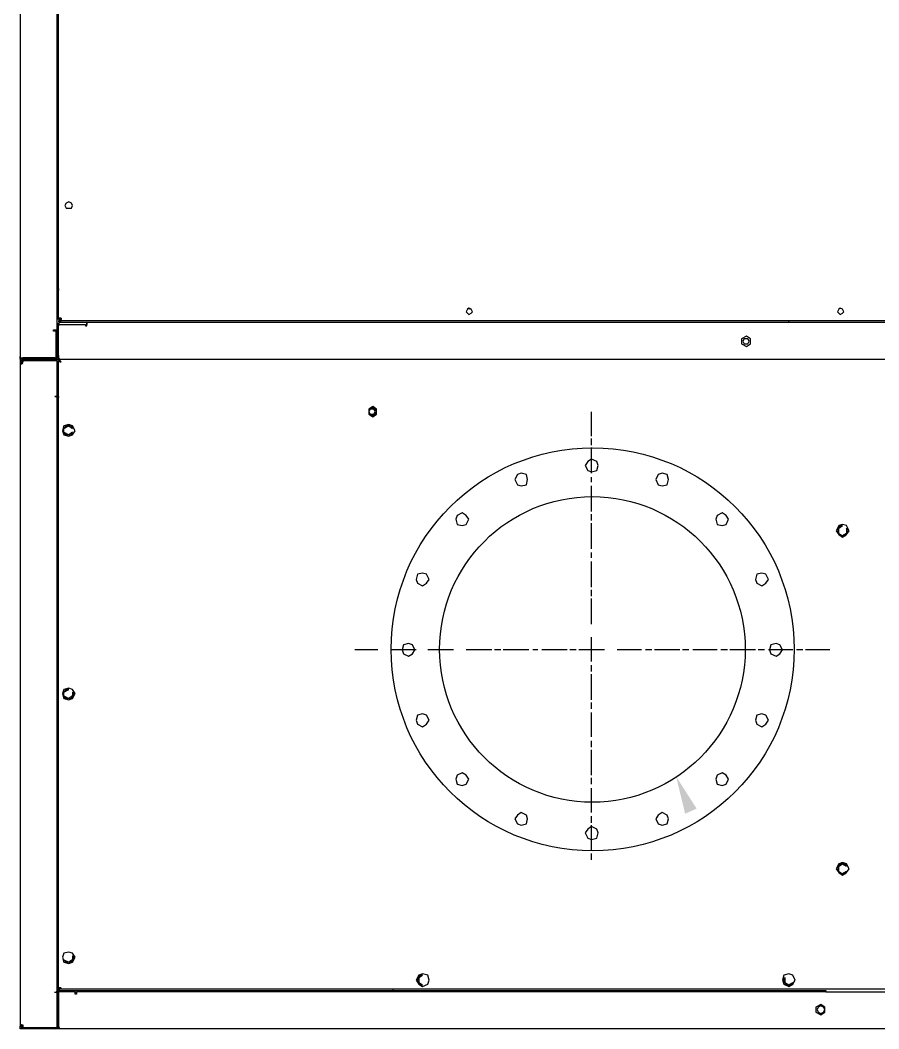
# Model space of a CAD drawing. Header units: millimetres. Extents: x -18489 to 17339, y -1599 to 10961.
# Drawn here: x -14770.6 to -14688.5, y 7994.8 to 8091.2 of the extents above; entities that cross this region are included whole.
import ezdxf

# ---------------------------------------------------------------- set-up
doc = ezdxf.new("R2010")
doc.units = ezdxf.units.MM
doc.layers.add('188K-SM-03-F10-MECH-EQ-Y2257103$0$Micron CUP L10 CDA EQU$0$M-EQPM-AD', color=5, linetype='Continuous')

# ---------------------------------------------------------------- blocks, each defined once
blk = doc.blocks.new('188K-SM-03-F10-MECH-EQ-Y2257103$0$Micron CUP L10 CDA EQU$0$A$C4e6b34ef')
for points in [[(-1032.69, 22.02), (-1033.92, 20.8), (-1032.69, 20.8), (-1032.69, -9.79), (-1033.92, -9.79), (-1033.92, 20.8), (-1033.92, 24.47), (-1033.92, 2117.56), (-1033.92, 2122.46), (-1033.92, 2153.05), (-1033.92, 2155.49), (-1031.47, 2155.49), (-1033.92, 2153.05), (-1032.69, 2153.05), (-1032.69, 2122.46), (-1032.69, 2121.23)], [(-1030.25, 2154.27), (-1031.47, 2154.27), (-1032.69, 2153.05), (-1033.92, 2153.05), (-1032.69, 2153.05), (-1031.47, 2153.05), (-1031.47, 2154.27), (-1031.47, 2153.05)], [(-392.77, 2154.27), (-392.77, 2153.05), (-393.99, 2153.05), (-395.21, 2153.05), (-396.44, 2153.05), (-395.21, 2153.05), (-393.99, 2153.05), (-396.44, 2155.49), (-396.44, 2154.27), (-397.66, 2154.27), (-397.66, 2155.49), (-1030.25, 2155.49), (-1030.25, 2153.05), (-1032.69, 2153.05), (-1032.69, 2120.01), (-998.43, 2120.01), (-927.47, 2120.01)], [(-1032.69, 2153.05), (-1031.47, 2153.05), (-1032.69, 2153.05)], [(-393.99, 2153.05), (-395.21, 2153.05), (-396.44, 2154.27), (-397.66, 2154.27), (-398.88, 2154.27)], [(-393.99, 2155.49), (-396.44, 2155.49), (-397.66, 2155.49), (-397.66, 2153.05), (-395.21, 2153.05), (-395.21, 2120.01), (-393.99, 2122.46)], [(-397.66, 2154.27), (-396.44, 2154.27), (-396.44, 2153.05), (-395.21, 2153.05)], [(-395.21, 2121.23), (-395.21, 2122.46), (-395.21, 2153.05), (-393.99, 2153.05), (-393.99, 2122.46), (-393.99, 2117.56), (-395.21, 2117.56), (-396.44, 2116.34)], [(1136.7, 2154.27), (1137.92, 2153.05), (1139.15, 2153.05), (1139.15, 2154.27), (1139.15, 2153.05), (1140.37, 2153.05), (1141.59, 2155.49), (1139.15, 2154.27), (1136.7, 2155.49), (-391.54, 2155.49), (-392.77, 2155.49), (-393.99, 2154.27), (-393.99, 2153.05), (-393.99, 2155.49), (-391.54, 2155.49), (-392.77, 2155.49), (-392.77, 2153.05), (-392.77, 2121.23), (-367.07, 2121.23), (-365.85, 2121.23)], [(-367.07, 2121.23), (-367.07, 2123.68), (-365.85, 2123.68), (-365.85, 2120.01), (-391.54, 2120.01), (-392.77, 2120.01), (-393.99, 2122.46), (-392.77, 2122.46), (-392.77, 2153.05)], [(-1033.92, 2122.46), (-1032.69, 2120.01)], [(-999.66, 2120.01), (-998.43, 2118.79), (-927.47, 2118.79), (-927.47, 2120.01), (-429.47, 2120.01), (-429.47, 2122.46), (-429.47, 2120.01), (-395.21, 2120.01)], [(-998.43, 2122.46), (-999.66, 2122.46)], [(-998.43, 2120.01), (-998.43, 2121.23), (-999.66, 2121.23)], [(-392.77, 2121.23), (-391.54, 2121.23), (-365.85, 2121.23), (-365.85, 2120.01)], [(-998.43, 2102.88), (-998.43, 2118.79), (-1031.47, 2118.79), (-1033.92, 2117.56), (-1032.69, 2120.01), (-1031.47, 2120.01), (-1031.47, 2118.79), (-999.66, 2118.79), (-1000.88, 2118.79)], [(-1030.25, 2118.79), (-1031.47, 2118.79), (-1032.69, 2118.79)], [(-998.43, 2118.79), (-997.21, 2118.79), (-997.21, 1385.47), (-998.43, 1385.47), (-998.43, 40.38), (-999.66, 40.38), (-1000.88, 40.38), (-998.43, 40.38), (-999.66, 40.38)], [(-995.99, 25.7), (-994.76, 25.7), (-995.99, 25.7), (-995.99, 2117.56), (-995.99, 2118.79), (-995.99, 2117.56), (-994.76, 2116.34), (-995.99, 2117.56), (-994.76, 2116.34), (-994.76, 2118.79), (-995.99, 2118.79), (-395.21, 2118.79), (-396.44, 2117.56), (-396.44, 2116.34), (-395.21, 2117.56), (-395.21, 2118.79)], [(-926.24, 2120.01), (-926.24, 2118.79), (-396.44, 2118.79), (-396.44, 2120.01)], [(-429.47, 2118.79), (-430.7, 2118.79)], [(-393.99, 2117.56), (-395.21, 2117.56), (-396.44, 2116.34), (-395.21, 2117.56), (-393.99, 2117.56), (-393.99, 25.7), (-396.44, 25.7), (-395.21, 25.7), (-395.21, 24.47), (-396.44, 25.7), (-395.21, 25.7), (-393.99, 25.7), (-393.99, 20.8), (-393.99, -11.01), (-396.44, -12.24), (-395.21, -11.01), (-396.44, -11.01), (-396.44, -9.79), (-396.44, -11.01), (-396.44, -12.24), (-393.99, -12.24)], [(-392.77, 2118.79), (-391.54, 2118.79), (-392.77, 2118.79), (-393.99, 2117.56), (-393.99, 2118.79), (-391.54, 2120.01), (-360.95, 2120.01), (1139.15, 2120.01), (1139.15, 2118.79), (1139.15, 2102.88), (1137.92, 2101.66)], [(-391.54, 2120.01), (-391.54, 2118.79), (-360.95, 2118.79), (-360.95, 2093.09), (-362.18, 2093.09), (-362.18, 2091.87), (-360.95, 2091.87), (-358.51, 2091.87), (-358.51, 301.39), (-360.95, 301.39), (-362.18, 301.39), (-362.18, 300.17), (-360.95, 300.17), (-360.95, 24.47), (-391.54, 24.47), (-392.77, 24.47)], [(-391.54, 2118.79), (-360.95, 2118.79), (-362.18, 2118.79)], [(-360.95, 2120.01), (-358.51, 2117.56), (-358.51, 2091.87), (-360.95, 2091.87)], [(-356.06, 2117.56), (-356.06, 2116.34), (-354.84, 2116.34), (-356.06, 2116.34), (-357.28, 2117.56), (-357.28, 2118.79), (-358.51, 2118.79)], [(-357.28, 2117.56), (-358.51, 2117.56)], [(-354.84, 25.7), (-356.06, 25.7), (-356.06, 24.47), (-354.84, 24.47), (-354.84, 26.92), (-357.28, 26.92), (-357.28, 2116.34), (-354.84, 2116.34), (-354.84, 2118.79)], [(-357.28, 2116.34), (-357.28, 2117.56), (-357.28, 2116.34)], [(-354.84, 2117.56), (-356.06, 2117.56), (-356.06, 2118.79), (-354.84, 2118.79), (386.65, 2118.79)], [(-326.69, 2120.01), (-326.69, 2118.79), (-327.92, 2118.79)], [(-146.83, 2120.01), (-146.83, 2118.79)], [(-998.43, 1385.47), (-998.43, 2101.66), (-1000.88, 2101.66), (-1000.88, 2102.88), (-998.43, 2102.88), (-999.66, 2102.88)], [(-671.74, 1813.73), (-671.74, 1835.75)], [(-998.43, 1799.04), (-997.21, 1799.04), (-995.99, 1799.04)], [(-671.74, 1777.02), (-671.74, 1801.49)], [(-671.74, 1741.53), (-671.74, 1766.01)], [(-671.74, 1704.83), (-671.74, 1729.3)], [(-346.27, 1725.63), (-345.05, 1726.85), (-346.27, 1724.4)], [(-345.05, 1726.85), (-346.27, 1726.85)], [(-671.74, 1696.26), (-671.74, 1702.38)], [(-671.74, 1669.34), (-671.74, 1693.82)], [(-671.74, 1660.78), (-671.74, 1665.67)], [(-671.74, 1632.64), (-671.74, 1657.11)], [(-671.74, 1624.07), (-671.74, 1630.19)], [(-671.74, 1597.15), (-671.74, 1621.62)], [(-872.41, 1609.39), (-866.29, 1609.39)], [(-863.84, 1609.39), (-839.37, 1609.39)], [(-836.92, 1609.39), (-830.81, 1609.39)], [(-827.13, 1609.39), (-803.89, 1609.39)], [(-800.22, 1609.39), (-794.1, 1609.39)], [(-791.65, 1609.39), (-767.18, 1609.39)], [(-764.73, 1609.39), (-758.61, 1609.39)], [(-754.94, 1609.39), (-731.7, 1609.39)], [(-728.03, 1609.39), (-721.91, 1609.39)], [(-719.46, 1609.39), (-694.99, 1609.39)], [(-692.54, 1609.39), (-686.42, 1609.39)], [(-682.75, 1609.39), (-659.51, 1609.39)], [(-647.27, 1609.39), (-622.8, 1609.39)], [(-620.35, 1609.39), (-614.23, 1609.39)], [(-611.79, 1609.39), (-587.31, 1609.39)], [(-583.64, 1609.39), (-578.75, 1609.39)], [(-575.08, 1609.39), (-550.61, 1609.39)], [(-548.16, 1609.39), (-542.04, 1609.39)], [(-539.6, 1609.39), (-515.12, 1609.39)], [(-511.45, 1609.39), (-506.56, 1609.39)], [(-502.89, 1609.39), (-478.42, 1609.39)], [(-475.97, 1609.39), (-469.85, 1609.39)], [(-467.4, 1609.39), (-444.16, 1609.39)], [(-671.74, 1561.67), (-671.74, 1584.92)], [(-671.74, 1551.88), (-671.74, 1558)], [(-671.74, 1524.96), (-671.74, 1549.43)], [(-671.74, 1516.4), (-671.74, 1522.52)], [(-671.74, 1489.48), (-671.74, 1512.73)], [(-671.74, 1479.69), (-671.74, 1485.81)], [(-671.74, 1452.77), (-671.74, 1477.24)], [(-671.74, 1444.21), (-671.74, 1450.32)], [(-671.74, 1417.29), (-671.74, 1440.54)], [(-358.51, 1420.96), (-357.28, 1420.96)], [(-671.74, 1407.5), (-671.74, 1413.62)], [(-671.74, 1381.8), (-671.74, 1405.05)]]:
    blk.add_lwpolyline(points)
for points in [[(-1030.25, 2154.27), (-1030.25, 2155.49), (-1031.47, 2155.49), (-1031.47, 2154.27)], [(-396.44, 2153.05), (-395.21, 2153.05)], [(-971.52, 2109), (-970.29, 2105.33), (-965.4, 2102.88), (-961.73, 2105.33), (-960.5, 2109), (-961.73, 2113.89), (-965.4, 2115.12), (-970.29, 2113.89)], [(-970.29, 2111.44), (-967.85, 2113.89), (-970.29, 2109), (-970.29, 2106.55), (-967.85, 2105.33), (-970.29, 2109)], [(-719.46, 2109), (-718.24, 2105.33), (-713.34, 2102.88), (-709.67, 2105.33), (-708.45, 2109), (-709.67, 2113.89), (-713.34, 2115.12), (-718.24, 2113.89)], [(-718.24, 2111.44), (-715.79, 2113.89), (-718.24, 2109), (-718.24, 2106.55), (-715.79, 2105.33), (-718.24, 2109)], [(-713.34, 2115.12), (-715.79, 2113.89), (-712.12, 2113.89)], [(-709.67, 2111.44), (-712.12, 2113.89), (-709.67, 2109)], [(-467.4, 2109), (-466.18, 2105.33), (-462.51, 2102.88), (-457.62, 2105.33), (-456.39, 2109), (-457.62, 2113.89), (-462.51, 2115.12), (-466.18, 2113.89)], [(-466.18, 2111.44), (-463.73, 2113.89), (-466.18, 2109), (-466.18, 2106.55), (-463.73, 2105.33), (-466.18, 2109)], [(-462.51, 2115.12), (-463.73, 2113.89), (-460.06, 2113.89)], [(-457.62, 2111.44), (-460.06, 2113.89), (-457.62, 2109)], [(-391.54, 2118.79), (-390.32, 2118.79)], [(-249.61, 2109), (-249.61, 2106.55), (-247.16, 2105.33), (-244.71, 2106.55), (-243.49, 2109), (-244.71, 2111.44), (-247.16, 2112.67), (-249.61, 2111.44)], [(-967.85, 2105.33), (-965.4, 2104.1), (-964.17, 2105.33)], [(-715.79, 2105.33), (-713.34, 2104.1), (-712.12, 2105.33)], [(-460.06, 2105.33), (-457.62, 2106.55), (-457.62, 2109)], [(-446.6, 1814.95), (-441.71, 1814.95), (-439.26, 1818.62), (-441.71, 1822.29), (-446.6, 1822.29), (-449.05, 1818.62)], [(-447.83, 1818.62), (-446.6, 1816.17), (-444.16, 1814.95), (-441.71, 1816.17), (-440.49, 1818.62), (-441.71, 1821.07), (-444.16, 1822.29), (-446.6, 1821.07)], [(-446.6, 1818.62), (-446.6, 1817.4), (-444.16, 1816.17), (-441.71, 1817.4), (-441.71, 1821.07), (-444.16, 1822.29), (-446.6, 1821.07)], [(-677.86, 1784.36), (-675.41, 1780.69), (-671.74, 1778.24), (-666.85, 1780.69), (-665.62, 1784.36), (-666.85, 1789.25), (-671.74, 1790.48), (-675.41, 1789.25)], [(-993.54, 1770.9), (-991.09, 1766.01), (-987.42, 1764.78), (-982.53, 1766.01), (-981.3, 1770.9), (-982.53, 1774.57), (-987.42, 1777.02), (-991.09, 1774.57)], [(-987.42, 1775.79), (-984.98, 1774.57), (-989.87, 1774.57), (-992.32, 1773.35), (-992.32, 1770.9), (-989.87, 1774.57)], [(-982.53, 1773.35), (-984.98, 1774.57), (-982.53, 1770.9)], [(-745.16, 1770.9), (-742.71, 1767.23), (-739.04, 1764.78), (-734.14, 1767.23), (-732.92, 1770.9), (-734.14, 1775.79), (-739.04, 1777.02), (-742.71, 1775.79)], [(-610.56, 1770.9), (-608.12, 1767.23), (-604.44, 1764.78), (-599.55, 1767.23), (-598.33, 1770.9), (-599.55, 1775.79), (-604.44, 1777.02), (-608.12, 1775.79)], [(-801.44, 1732.97), (-800.22, 1729.3), (-795.32, 1726.85), (-791.65, 1729.3), (-789.2, 1732.97), (-791.65, 1737.86), (-795.32, 1739.09), (-800.22, 1737.86)], [(-553.05, 1732.97), (-551.83, 1729.3), (-546.94, 1726.85), (-543.27, 1729.3), (-540.82, 1732.97), (-543.27, 1737.86), (-546.94, 1739.09), (-551.83, 1737.86)], [(-351.17, 1726.85), (-349.94, 1724.4), (-348.72, 1723.18), (-346.27, 1724.4), (-345.05, 1726.85), (-346.27, 1728.08), (-348.72, 1729.3), (-349.94, 1728.08)], [(-839.37, 1676.69), (-838.15, 1671.79), (-833.25, 1670.57), (-829.58, 1671.79), (-827.13, 1676.69), (-829.58, 1680.36), (-833.25, 1682.8), (-838.15, 1680.36)], [(-515.12, 1676.69), (-513.9, 1671.79), (-509.01, 1670.57), (-504.11, 1671.79), (-502.89, 1676.69), (-504.11, 1680.36), (-509.01, 1682.8), (-513.9, 1680.36)], [(-852.83, 1609.39), (-851.61, 1604.49), (-846.71, 1603.27), (-843.04, 1604.49), (-840.59, 1609.39), (-843.04, 1613.06), (-846.71, 1615.51), (-851.61, 1613.06)], [(-501.66, 1609.39), (-500.44, 1604.49), (-495.55, 1603.27), (-491.88, 1604.49), (-489.43, 1609.39), (-491.88, 1613.06), (-495.55, 1615.51), (-500.44, 1613.06)], [(-839.37, 1542.09), (-838.15, 1537.2), (-833.25, 1535.97), (-829.58, 1537.2), (-827.13, 1542.09), (-829.58, 1545.76), (-833.25, 1548.21), (-838.15, 1545.76)], [(-515.12, 1542.09), (-513.9, 1537.2), (-509.01, 1535.97), (-504.11, 1537.2), (-502.89, 1542.09), (-504.11, 1545.76), (-509.01, 1548.21), (-513.9, 1545.76)], [(-801.44, 1484.58), (-800.22, 1480.91), (-795.32, 1478.47), (-791.65, 1480.91), (-789.2, 1484.58), (-791.65, 1489.48), (-795.32, 1490.7), (-800.22, 1489.48)], [(-553.05, 1484.58), (-551.83, 1480.91), (-546.94, 1478.47), (-543.27, 1480.91), (-540.82, 1484.58), (-543.27, 1489.48), (-546.94, 1490.7), (-551.83, 1489.48)], [(-381.75, 1461.34), (-379.31, 1457.67), (-374.41, 1457.67), (-371.97, 1461.34), (-374.41, 1466.23), (-379.31, 1466.23)], [(-379.31, 1461.34), (-379.31, 1460.11), (-376.86, 1458.89), (-374.41, 1460.11), (-374.41, 1463.78), (-376.86, 1465.01), (-379.31, 1463.78)], [(-745.16, 1446.65), (-742.71, 1442.98), (-739.04, 1440.54), (-734.14, 1442.98), (-732.92, 1446.65), (-734.14, 1451.55), (-739.04, 1452.77), (-742.71, 1451.55)], [(-610.56, 1446.65), (-608.12, 1442.98), (-604.44, 1440.54), (-599.55, 1442.98), (-598.33, 1446.65), (-599.55, 1451.55), (-604.44, 1452.77), (-608.12, 1451.55)], [(-677.86, 1433.19), (-675.41, 1429.52), (-671.74, 1427.08), (-666.85, 1429.52), (-665.62, 1433.19), (-666.85, 1438.09), (-671.74, 1439.31), (-675.41, 1438.09)], [(-993.54, 1420.96), (-991.09, 1417.29), (-987.42, 1414.84), (-982.53, 1417.29), (-981.3, 1420.96), (-982.53, 1425.85), (-987.42, 1427.08), (-991.09, 1425.85)], [(-987.42, 1425.85), (-984.98, 1424.63), (-989.87, 1424.63), (-992.32, 1423.41), (-992.32, 1420.96), (-989.87, 1424.63)], [(-992.32, 1420.96), (-992.32, 1418.51), (-989.87, 1417.29)], [(-1018.01, 1386.7), (-1013.12, 1386.7), (-1010.67, 1390.37), (-1013.12, 1395.26), (-1018.01, 1395.26), (-1020.46, 1390.37)], [(-1019.24, 1390.37), (-1018.01, 1387.92), (-1015.56, 1386.7), (-1013.12, 1387.92), (-1011.89, 1390.37), (-1013.12, 1392.82), (-1015.56, 1394.04), (-1018.01, 1392.82)], [(-887.09, 1369.57), (-884.64, 1365.9), (-880.97, 1363.45), (-876.08, 1365.9), (-874.85, 1369.57), (-876.08, 1373.24), (-880.97, 1375.69), (-884.64, 1373.24)], [(-885.87, 1372.02), (-883.42, 1373.24), (-885.87, 1369.57), (-885.87, 1367.12), (-883.42, 1365.9), (-885.87, 1369.57)], [(-880.97, 1374.46), (-883.42, 1373.24), (-878.52, 1373.24)], [(-876.08, 1372.02), (-878.52, 1373.24), (-876.08, 1369.57)], [(-878.52, 1365.9), (-876.08, 1367.12), (-876.08, 1369.57)], [(-564.07, 1369.57), (-561.62, 1365.9), (-557.95, 1363.45), (-553.05, 1365.9), (-551.83, 1369.57), (-553.05, 1373.24), (-557.95, 1375.69), (-561.62, 1373.24)], [(-562.84, 1372.02), (-560.4, 1373.24), (-562.84, 1369.57), (-562.84, 1367.12), (-560.4, 1365.9), (-562.84, 1369.57)], [(-557.95, 1374.46), (-560.4, 1373.24), (-555.5, 1373.24)], [(-553.05, 1372.02), (-555.5, 1373.24), (-553.05, 1369.57)], [(-351.17, 1372.02), (-349.94, 1369.57), (-348.72, 1368.34), (-346.27, 1369.57), (-345.05, 1372.02), (-346.27, 1373.24), (-348.72, 1374.46), (-349.94, 1373.24)], [(-560.4, 1365.9), (-557.95, 1364.67), (-555.5, 1365.9)]]:
    blk.add_lwpolyline(points, close=True)
for centre, radius in [((-671.23, 1608.42), 192.61), ((-671.33, 1608.67), 146.02)]:
    blk.add_circle(centre, radius)
blk.add_solid([(-828.36, 1520.07), (-792.87, 1528.63), (-823.46, 1509.06)])
blk = doc.blocks.new('188K-SM-03-F10-MECH-EQ-Y2257103')
at = {"layer": '188K-SM-03-F10-MECH-EQ-Y2257103$0$Micron CUP L10 CDA EQU$0$M-EQPM-AD', "lineweight": 0, "ltscale": 0.1, "xscale": 0.1, "yscale": 0.1, "zscale": 0.1, "rotation": 89.99999999999999}
blk.add_blockref('188K-SM-03-F10-MECH-EQ-Y2257103$0$Micron CUP L10 CDA EQU$0$A$C4e6b34ef', (-14555.044, 8098.2), dxfattribs=at)

msp = doc.modelspace()

# ---------------------------------------------------------------- block references
msp.add_blockref('188K-SM-03-F10-MECH-EQ-Y2257103', (0, 0))

doc.saveas('drawing.dxf')
